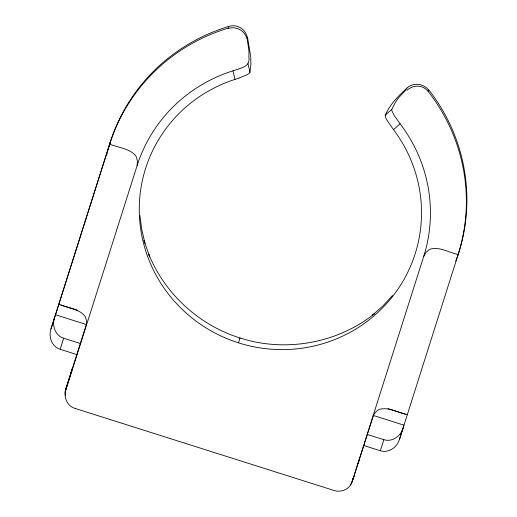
<?xml version="1.0" encoding="UTF-8"?>
<svg xmlns="http://www.w3.org/2000/svg" width="517" height="517" viewBox="0 0 517 517"><rect width="100%" height="100%" fill="white"/><g stroke="black" fill="none" stroke-linecap="round" stroke-linejoin="round"><path stroke-width="0.78" d="M66.292 389.114L66.803 385.837L72.218 368.757L71.042 372.692M75.631 408.139L75.553 408.579L333.795 490.4C340.858 492.882 349.867 489.289 352.103 481.863L423.682 256.497L425.898 252.6L428.761 249.937A94.036 19.711 17.6 0 1 429.407 249.562A68.057 14.263 17.6 0 1 430.648 249.02C440.057 246.654 449.202 252.684 458.172 254.513L458.043 254.92M75.553 408.579C65.472 405.955 62.822 394.07 66.887 385.559M65.53 391.033L137.102 165.698L137.406 161.194L136.501 157.336A94.036 19.711 17.6 0 0 136.171 156.651A68.057 14.263 17.6 0 0 135.441 155.488C129.05 148.146 118.109 147.772 109.682 144.101L110.186 142.414L50.976 328.974C48.262 336.729 51.933 346.784 60.159 349.298L77.091 354.662M239.274 77.964L247.12 74.745L249.136 73.459L249.963 72.315L250.894 64.631L250.745 56.747L247.546 37.489C246.997 42.827 249.33 48.359 248.929 53.904A68.057 6.941 78.1 0 1 248.903 55.752A94.036 9.584 78.1 0 1 248.858 56.773C250.196 64.896 244.819 66.984 238.415 69.007M238.544 342.861L239.946 337.963C199.207 325.238 164.865 293.895 148.786 254.312L149.704 256.923L143.991 240.476L144.973 243.287L141.71 229.406L139.92 215.511M247.32 37.534A14.773 14.424 -88 0 0 228.585 26.522L228.068 28.177A182.785 178.72 16.7 0 0 109.682 144.101L50.976 328.974M428.677 90.068A14.773 14.444 16.7 0 0 406.982 87.993C404.507 92.711 399.318 95.858 396.539 100.673A68.057 7.328 -43 0 0 395.524 102.204A94.036 10.12 -43 0 0 394.988 103.07L391.808 109.32L391.808 110.606L394.264 115.543L400.093 123.783A150.311 146.97 16.7 0 1 423.682 256.497M358.145 463.652L359.321 459.723M54.485 317.923C51.778 325.671 55.448 335.733 63.669 338.241L80.6 343.605M363.386 445.37L380.318 450.734C388.48 453.422 397.256 447.289 399.467 439.385L458.676 252.832L458.172 254.513A182.785 178.72 16.7 0 0 428.341 91.632L428.845 89.945A182.785 178.72 16.7 0 1 455.787 261.188M399.467 439.385L403.971 425.168L373.203 415.416M60.159 349.298L63.669 338.241M380.318 450.734L383.834 439.683C391.996 442.365 400.772 436.232 402.976 428.334M406.995 88.006L399.305 95.374L393.34 101.927L388.771 108.318L385.236 115.252L385.449 117.055L386.839 119.931L393.521 129.664A141.393 138.252 16.7 0 1 352.529 331.009A141.393 138.252 16.7 0 1 152.231 267.554A141.393 138.252 16.7 0 1 234.944 79.418L232.973 70.829L238.091 69.123M239.843 338.228L239.946 337.963C285.274 352.626 337.433 343.424 374.644 313.554L372.33 315.318L383 305.851L392.481 295.53M352.103 481.863L373.558 415.125L375.529 412.191L377.869 410.168A94.036 19.711 17.6 0 1 378.515 409.794A68.057 14.263 17.6 0 1 379.756 409.251C388.448 406.963 396.953 412.295 405.244 414.098M352.762 479.246L353.99 476.519L351.314 483.479M352.594 479.511L352.336 479.905M351.224 483.608L350.242 484.862M385.262 115.181L391.808 109.32M393.521 129.664L400.093 123.783M238.957 78.073L234.944 79.418M58.789 304.332L77.253 310.181M388.047 408.65L407.28 414.744M55.481 314.756L86.249 324.502M367.671 434.558L383.834 439.683M60.832 304.978C68.677 308.281 78.707 308.849 84.549 315.719A68.057 14.263 17.6 0 1 85.273 316.882A94.036 19.711 17.6 0 1 85.609 317.567L86.429 320.598L86.455 324.159L65.685 389.572L65.187 392.513L65.4 395.537M247.998 63.759L249.963 72.315M137.102 165.698A150.311 146.97 16.7 0 1 232.973 70.829M106.56 155.591A182.785 178.72 16.7 0 1 107.129 153.252M107.93 150.13A182.785 178.72 16.7 0 1 228.572 26.496M228.159 28.454A14.689 14.366 16.7 0 1 247.113 39.176M407.034 90.301A14.689 13.726 -44.7 0 1 428.257 91.69"/></g></svg>
